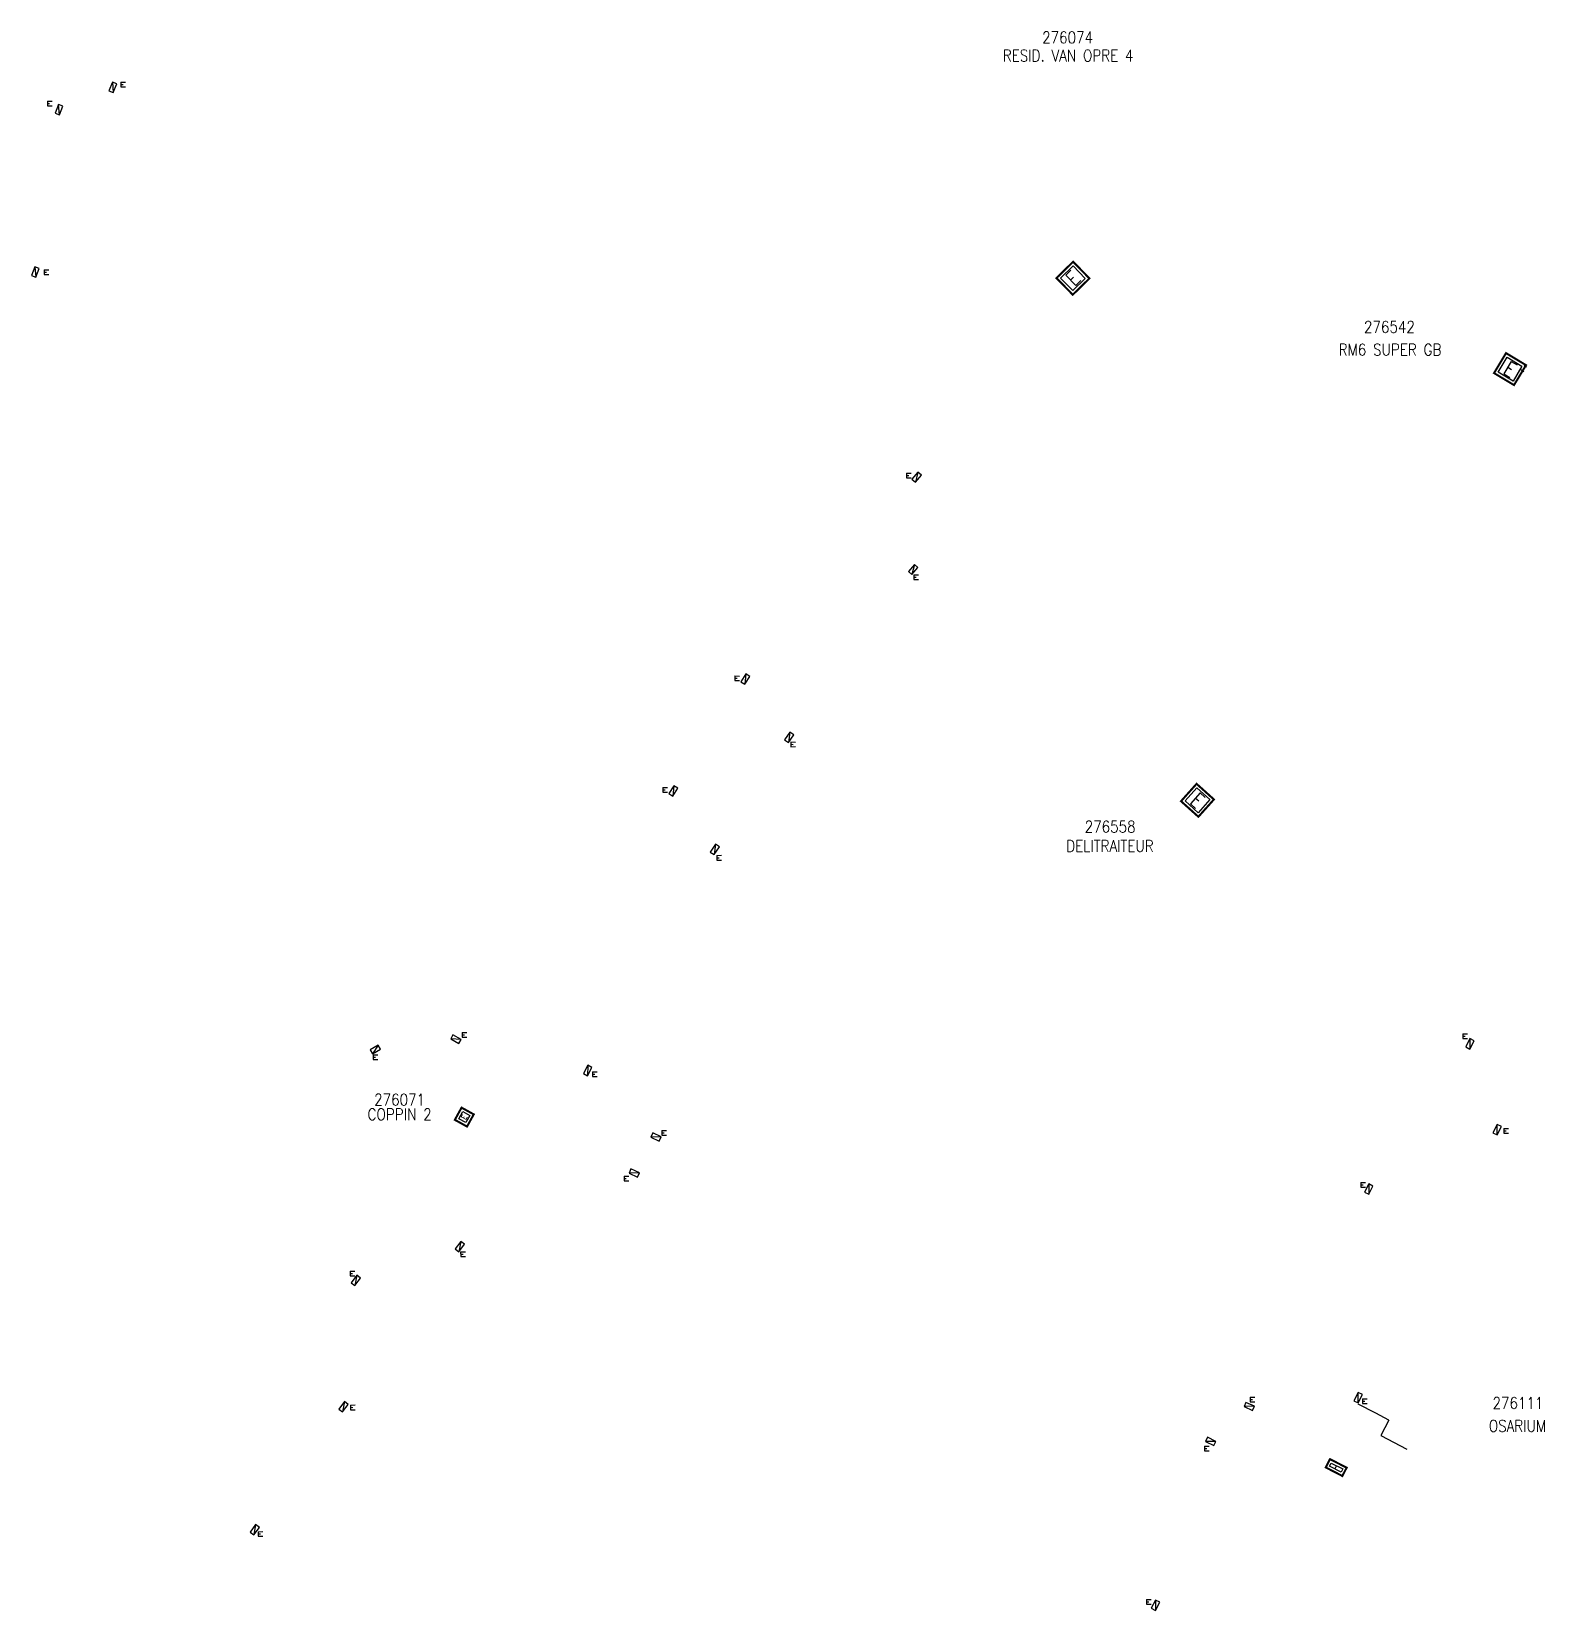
# Model space of a CAD drawing. Header units: millimetres. Extents: x 185009 to 186000, y 127000 to 127985.
# Drawn here: x 185458.6 to 185718.3, y 127275.9 to 127546.9 of the extents above; entities that cross this region are included whole.
import ezdxf
from ezdxf.enums import TextEntityAlignment as Align

# ---------------------------------------------------------------- set-up
doc = ezdxf.new("R2010")
doc.units = ezdxf.units.MM
doc.layers.get('0').update_dxf_attribs({"linetype": 'CONTINUOUS'})
for name, color, linetype in [('M_200', 7, 'CONTINUOUS'), ('W0100', 7, 'CONTINUOUS'), ('W0430', 7, 'CONTINUOUS')]:
    doc.layers.add(name, color=color, linetype=linetype)
doc.styles.add('M_ROMANS', font='ROMANS.shx', dxfattribs={"width": 0.75})
doc.styles.get("Standard").update_dxf_attribs({"font": 'romans.shx', "width": 0.85})

# ---------------------------------------------------------------- blocks, each defined once
blk = doc.blocks.new('*U10')
at = {"layer": 'M_200', "color": 0, "linetype": 'Continuous', "const_width": 0.35, "flags": 128}
blk.add_lwpolyline([(0.06, 5.66), (2.86, 2.8), (0, 0), (-2.8, 2.86)], close=True, dxfattribs=at)
at = {"layer": 'M_200', "color": 0, "linetype": 'Continuous'}
blk.add_lwpolyline([(-2.09, 2.85), (0.05, 4.95), (2.15, 2.81), (0.01, 0.71)], close=True, dxfattribs=at)
at = {"layer": 'M_200', "insert": (0.03, 2.83), "char_height": 2.5, "width": 4, "attachment_point": 5, "rotation": 44.4234}
blk.add_mtext('E', dxfattribs=at)
at = {"layer": 'M_200', "color": 0, "linetype": 'Continuous', "width": 0.85}
for tag, p in [('NUM', (2, 17.06)), ('NOM', (2, 10.65))]:
    blk.add_attdef(tag, text='', height=4, dxfattribs=at).set_placement(p, align=Align.MIDDLE)
at = {"layer": 'M_200', "color": 0, "linetype": 'Continuous', "style": 'M_ROMANS', "width": 0.75, "flags": 3}
for tag, p in [('DEF_LEG', (1.87, -2.99)), ('DEF_COUP', (1.87, -5.49)), ('DEF_TYPE', (1.87, -7.99))]:
    blk.add_attdef(tag, text='', height=1.2, dxfattribs=at).set_placement(p, align=Align.MIDDLE)
blk = doc.blocks.new('*U11')
at = {"layer": 'M_200', "color": 0, "linetype": 'Continuous', "const_width": 0.35, "flags": 128}
blk.add_lwpolyline([(5.49, 1.36), (3.43, -2.06), (0, 0), (2.06, 3.43)], close=True, dxfattribs=at)
at = {"layer": 'M_200', "color": 0, "linetype": 'Continuous'}
blk.add_lwpolyline([(2.23, 2.74), (4.8, 1.19), (3.26, -1.38), (0.69, 0.17)], close=True, dxfattribs=at)
at = {"layer": 'M_200', "insert": (2.75, 0.68), "char_height": 2.5, "width": 4, "attachment_point": 5, "rotation": 328.9398}
blk.add_mtext('E', dxfattribs=at)
at = {"layer": 'M_200', "color": 0, "linetype": 'Continuous', "width": 0.85}
for tag, p in [('NUM', (2, 17.06)), ('NOM', (2, 10.65))]:
    blk.add_attdef(tag, text='', height=4, dxfattribs=at).set_placement(p, align=Align.MIDDLE)
at = {"layer": 'M_200', "color": 0, "linetype": 'Continuous', "style": 'M_ROMANS', "width": 0.75, "flags": 3}
for tag, p in [('DEF_LEG', (1.87, -2.99)), ('DEF_COUP', (1.87, -5.49)), ('DEF_TYPE', (1.87, -7.99))]:
    blk.add_attdef(tag, text='', height=1.2, dxfattribs=at).set_placement(p, align=Align.MIDDLE)
blk = doc.blocks.new('*U13')
at = {"layer": 'M_200', "color": 0, "linetype": 'Continuous', "const_width": 0.35, "flags": 128}
blk.add_lwpolyline([(5.65, 0.3), (2.98, -2.67), (0, 0), (2.67, 2.98)], close=True, dxfattribs=at)
at = {"layer": 'M_200', "color": 0, "linetype": 'Continuous'}
blk.add_lwpolyline([(2.71, 2.27), (4.94, 0.27), (2.94, -1.97), (0.71, 0.04)], close=True, dxfattribs=at)
at = {"layer": 'M_200', "insert": (2.82, 0.15), "char_height": 2.5, "width": 4, "attachment_point": 5, "rotation": 318.0874}
blk.add_mtext('E', dxfattribs=at)
at = {"layer": 'M_200', "color": 0, "linetype": 'Continuous', "width": 0.85}
for tag, p in [('NUM', (2, 17.06)), ('NOM', (2, 10.65))]:
    blk.add_attdef(tag, text='', height=4, dxfattribs=at).set_placement(p, align=Align.MIDDLE)
at = {"layer": 'M_200', "color": 0, "linetype": 'Continuous', "style": 'M_ROMANS', "width": 0.75, "flags": 3}
for tag, p in [('DEF_LEG', (1.87, -2.99)), ('DEF_COUP', (1.87, -5.49)), ('DEF_TYPE', (1.87, -7.99))]:
    blk.add_attdef(tag, text='', height=1.2, dxfattribs=at).set_placement(p, align=Align.MIDDLE)
blk = doc.blocks.new('*U45')
at = {"layer": 'M_200', "color": 0, "linetype": 'Continuous', "const_width": 0.35, "flags": 128}
blk.add_lwpolyline([(3.21, 1.6), (3.21, 0), (0, 0), (0, 1.6)], close=True, dxfattribs=at)
at = {"layer": 'M_200', "color": 0, "linetype": 'Continuous'}
blk.add_lwpolyline([(0.5, 1.1), (2.71, 1.1), (2.71, 0.5), (0.5, 0.5)], close=True, dxfattribs=at)
at = {"layer": 'M_200', "insert": (1.54, 0.83), "char_height": 0.249, "width": 0.1864, "attachment_point": 5}
blk.add_mtext('E', dxfattribs=at)
at = {"layer": 'M_200', "color": 0, "linetype": 'Continuous', "width": 0.85}
for tag, p in [('NUM', (2, 17.06)), ('NOM', (2, 10.65))]:
    blk.add_attdef(tag, text='', height=4, dxfattribs=at).set_placement(p, align=Align.MIDDLE)
at = {"layer": 'M_200', "color": 0, "linetype": 'Continuous', "style": 'M_ROMANS', "width": 0.75, "flags": 3}
for tag, p in [('DEF_LEG', (1.87, -2.99)), ('DEF_COUP', (1.87, -5.49)), ('DEF_TYPE', (1.87, -7.99))]:
    blk.add_attdef(tag, text='', height=1.2, dxfattribs=at).set_placement(p, align=Align.MIDDLE)
blk = doc.blocks.new('*U48')
at = {"flags": 128}
for points in [[(-0.71, 1.33), (-1.08, 2.03)], [(0.8, 0.8), (-0.8, 0.8)], [(-0.8, 0.8), (-0.8, 0)], [(0.8, 0.8), (-0.8, 0)], [(-0.8, 0), (0.8, 0)], [(-0.71, 1.33), (0, 1.7)], [(-0.35, 1.51), (-0.54, 1.87)], [(0, 1.7), (-0.37, 2.41)], [(0.8, 0), (0.8, 0.8)]]:
    blk.add_lwpolyline(points, dxfattribs=at)
blk = doc.blocks.new('*U47')
at = {"flags": 128}
for points in [[(0.8, 0.8), (-0.8, 0.8)], [(-0.8, 0.8), (-0.8, 0)], [(0.8, 0.8), (-0.8, 0)], [(-0.8, 0), (0.8, 0)], [(-0.17, 1.16), (-0.54, 1.87)], [(-0.17, 1.16), (0.54, 1.53)], [(0.18, 1.35), (0, 1.7)], [(0.54, 1.53), (0.17, 2.24)], [(0.8, 0), (0.8, 0.8)]]:
    blk.add_lwpolyline(points, dxfattribs=at)
blk = doc.blocks.new('*U46')
at = {"flags": 128}
for points in [[(0.8, 0.8), (-0.8, 0.8)], [(-0.8, 0.8), (-0.8, 0)], [(0.8, 0.8), (-0.8, 0)], [(-0.8, 0), (0.8, 0)], [(0.38, 2.13), (-0.33, 1.76)], [(-0.33, 1.76), (0.04, 1.05)], [(0.02, 1.94), (0.21, 1.59)], [(0.38, 2.13), (0.74, 1.42)], [(0.8, 0), (0.8, 0.8)]]:
    blk.add_lwpolyline(points, dxfattribs=at)
blk = doc.blocks.new('*U49')
at = {"flags": 128}
for points in [[(0.8, 0.8), (-0.8, 0.8)], [(-0.8, 0.8), (-0.8, 0)], [(0.8, 0.8), (-0.8, 0)], [(-0.8, 0), (0.8, 0)], [(0.98, 2.25), (0.27, 1.88)], [(0.27, 1.88), (0.63, 1.17)], [(0.62, 2.06), (0.8, 1.71)], [(0.8, 0), (0.8, 0.8)], [(0.98, 2.25), (1.34, 1.54)]]:
    blk.add_lwpolyline(points, dxfattribs=at)
blk = doc.blocks.new('*U50')
at = {"flags": 128}
for points in [[(0.8, 0.8), (-0.8, 0.8)], [(-0.8, 0.8), (-0.8, 0)], [(0.8, 0.8), (-0.8, 0)], [(-0.8, 0), (0.8, 0)], [(-0.53, 1.9), (0.2, 2.23)], [(-0.53, 1.9), (-0.2, 1.17)], [(-0.36, 1.53), (0, 1.7)], [(-0.2, 1.17), (0.53, 1.5)], [(0.8, 0), (0.8, 0.8)]]:
    blk.add_lwpolyline(points, dxfattribs=at)
blk = doc.blocks.new('*U51')
at = {"flags": 128}
for points in [[(0.8, 0.8), (-0.8, 0.8)], [(-0.8, 0.8), (-0.8, 0)], [(0.8, 0.8), (-0.8, 0)], [(-0.8, 0), (0.8, 0)], [(0.8, 0), (0.8, 0.8)], [(-0.59, -0.81), (0.12, -0.45)], [(-0.59, -0.81), (-0.23, -1.53)], [(-0.41, -1.17), (-0.06, -0.99)], [(-0.23, -1.53), (0.48, -1.16)]]:
    blk.add_lwpolyline(points, dxfattribs=at)
blk = doc.blocks.new('*U52')
at = {"flags": 128}
for points in [[(0.8, 0.8), (-0.8, 0.8)], [(-0.8, 0.8), (-0.8, 0)], [(0.8, 0.8), (-0.8, 0)], [(-0.8, 0), (0.8, 0)], [(0.17, 2.24), (-0.54, 1.87)], [(-0.54, 1.87), (-0.17, 1.16)], [(-0.18, 2.06), (0, 1.7)], [(0.17, 2.24), (0.54, 1.53)], [(0.8, 0), (0.8, 0.8)]]:
    blk.add_lwpolyline(points, dxfattribs=at)
blk = doc.blocks.new('*U77')
at = {"flags": 128}
for points in [[(0.8, 0.8), (-0.8, 0.8)], [(-0.8, 0.8), (-0.8, 0)], [(0.8, 0.8), (-0.8, 0)], [(-0.8, 0), (0.8, 0)], [(0.8, 0), (0.8, 0.8)], [(-0.66, -1.96), (-0.94, -1.21)], [(-0.66, -1.96), (0.09, -1.68)], [(-0.28, -1.82), (-0.42, -1.45)], [(0.09, -1.68), (-0.19, -0.93)]]:
    blk.add_lwpolyline(points, dxfattribs=at)
blk = doc.blocks.new('*U81')
at = {"flags": 128}
for points in [[(0.8, 0.8), (-0.8, 0.8)], [(-0.8, 0.8), (-0.8, 0)], [(0.8, 0.8), (-0.8, 0)], [(-0.8, 0), (0.8, 0)], [(0.8, 0), (0.8, 0.8)], [(0.89, -0.84), (0.15, -1.13)], [(0.15, -1.13), (0.44, -1.88)], [(0.52, -0.99), (0.67, -1.36)], [(0.89, -0.84), (1.18, -1.59)]]:
    blk.add_lwpolyline(points, dxfattribs=at)
blk = doc.blocks.new('*U82')
at = {"flags": 128}
for points in [[(0.8, 0.8), (-0.8, 0.8)], [(-0.8, 0.8), (-0.8, 0)], [(0.8, 0.8), (-0.8, 0)], [(-0.8, 0), (0.8, 0)], [(0.8, 0), (0.8, 0.8)], [(1.33, -0.52), (0.59, -0.82)], [(0.59, -0.82), (0.89, -1.56)], [(0.96, -0.67), (1.11, -1.04)], [(1.33, -0.52), (1.63, -1.26)]]:
    blk.add_lwpolyline(points, dxfattribs=at)
blk = doc.blocks.new('*U150')
at = {"layer": 'M_200', "color": 0, "linetype": 'Continuous', "const_width": 0.35, "flags": 128}
blk.add_lwpolyline([(2.39, 2.39), (2.39, 0), (0, 0), (0, 2.39)], close=True, dxfattribs=at)
at = {"layer": 'M_200', "color": 0, "linetype": 'Continuous'}
blk.add_lwpolyline([(0.5, 1.89), (1.89, 1.89), (1.89, 0.5), (0.5, 0.5)], close=True, dxfattribs=at)
at = {"layer": 'M_200', "insert": (1.16, 1.21), "char_height": 0.966, "width": 0.9301, "attachment_point": 5}
blk.add_mtext('E', dxfattribs=at)
at = {"layer": 'M_200', "color": 0, "linetype": 'Continuous', "width": 0.85}
for tag, p in [('NUM', (2, 17.06)), ('NOM', (2, 10.65))]:
    blk.add_attdef(tag, text='', height=4, dxfattribs=at).set_placement(p, align=Align.MIDDLE)
at = {"layer": 'M_200', "color": 0, "linetype": 'Continuous', "style": 'M_ROMANS', "width": 0.75, "flags": 3}
for tag, p in [('DEF_LEG', (1.87, -2.99)), ('DEF_COUP', (1.87, -5.49)), ('DEF_TYPE', (1.87, -7.99))]:
    blk.add_attdef(tag, text='', height=1.2, dxfattribs=at).set_placement(p, align=Align.MIDDLE)
blk = doc.blocks.new('*U164')
at = {"flags": 128}
for points in [[(-0.58, 2.14), (-1.19, 1.63)], [(-1.19, 1.63), (-0.67, 1.01)], [(-0.88, 1.88), (-0.62, 1.58)], [(0.8, 0.8), (-0.8, 0.8)], [(-0.8, 0.8), (-0.8, 0)], [(0.8, 0.8), (-0.8, 0)], [(-0.8, 0), (0.8, 0)], [(-0.58, 2.14), (-0.06, 1.53)], [(0.8, 0), (0.8, 0.8)]]:
    blk.add_lwpolyline(points, dxfattribs=at)
blk = doc.blocks.new('*U152')
at = {"flags": 128}
for points in [[(0.8, 0.8), (-0.8, 0.8)], [(-0.8, 0.8), (-0.8, 0)], [(0.8, 0.8), (-0.8, 0)], [(-0.8, 0), (0.8, 0)], [(0.73, 2.1), (0.08, 1.63)], [(0.08, 1.63), (0.55, 0.98)], [(0.4, 1.86), (0.64, 1.54)], [(0.73, 2.1), (1.2, 1.46)], [(0.8, 0), (0.8, 0.8)]]:
    blk.add_lwpolyline(points, dxfattribs=at)
blk = doc.blocks.new('*U153')
at = {"flags": 128}
for points in [[(0.8, 0.8), (-0.8, 0.8)], [(-0.8, 0.8), (-0.8, 0)], [(0.8, 0.8), (-0.8, 0)], [(-0.8, 0), (0.8, 0)], [(0.8, 0), (0.8, 0.8)], [(0.08, -0.26), (-0.56, -0.73)], [(-0.56, -0.73), (-0.08, -1.37)], [(-0.24, -0.49), (0, -0.81)], [(0.08, -0.26), (0.56, -0.9)]]:
    blk.add_lwpolyline(points, dxfattribs=at)
blk = doc.blocks.new('*U154')
at = {"flags": 128}
for points in [[(0.8, 0.8), (-0.8, 0.8)], [(-0.8, 0.8), (-0.8, 0)], [(0.8, 0.8), (-0.8, 0)], [(-0.8, 0), (0.8, 0)], [(0.8, 0), (0.8, 0.8)], [(0.95, -0.38), (0.3, -0.85)], [(0.3, -0.85), (0.77, -1.49)], [(0.63, -0.61), (0.86, -0.94)], [(0.95, -0.38), (1.42, -1.02)]]:
    blk.add_lwpolyline(points, dxfattribs=at)
blk = doc.blocks.new('*U155')
at = {"flags": 128}
for points in [[(0.8, 0.8), (-0.8, 0.8)], [(-0.8, 0.8), (-0.8, 0)], [(0.8, 0.8), (-0.8, 0)], [(-0.8, 0), (0.8, 0)], [(0.8, 0), (0.8, 0.8)], [(-0.65, -0.25), (-1.29, -0.72)], [(-1.29, -0.72), (-0.82, -1.37)], [(-0.97, -0.49), (-0.73, -0.81)], [(-0.65, -0.25), (-0.17, -0.9)]]:
    blk.add_lwpolyline(points, dxfattribs=at)
blk = doc.blocks.new('*U156')
at = {"flags": 128}
for points in [[(0.8, 0.8), (-0.8, 0.8)], [(-0.8, 0.8), (-0.8, 0)], [(0.8, 0.8), (-0.8, 0)], [(-0.8, 0), (0.8, 0)], [(0.8, 0), (0.8, 0.8)], [(-1.38, -0.81), (-0.65, -0.48)], [(-1.38, -0.81), (-1.04, -1.54)], [(-1.21, -1.17), (-0.85, -1.01)], [(-1.04, -1.54), (-0.32, -1.2)]]:
    blk.add_lwpolyline(points, dxfattribs=at)
blk = doc.blocks.new('*U157')
at = {"flags": 128}
for points in [[(0.8, 0.8), (-0.8, 0.8)], [(-0.8, 0.8), (-0.8, 0)], [(0.8, 0.8), (-0.8, 0)], [(-0.8, 0), (0.8, 0)], [(0.49, 1.82), (1.21, 2.16)], [(0.49, 1.82), (0.82, 1.09)], [(0.66, 1.46), (1.02, 1.63)], [(0.8, 0), (0.8, 0.8)], [(0.82, 1.09), (1.55, 1.43)]]:
    blk.add_lwpolyline(points, dxfattribs=at)
blk = doc.blocks.new('*U158')
at = {"flags": 128}
for points in [[(0.8, 0.8), (-0.8, 0.8)], [(-0.8, 0.8), (-0.8, 0)], [(0.8, 0.8), (-0.8, 0)], [(-0.8, 0), (0.8, 0)], [(0.8, 0), (0.8, 0.8)], [(-0.79, -0.2), (-1.18, -0.9)], [(-1.18, -0.9), (-0.49, -1.29)], [(-0.98, -0.55), (-0.64, -0.75)], [(-0.79, -0.2), (-0.09, -0.6)]]:
    blk.add_lwpolyline(points, dxfattribs=at)
blk = doc.blocks.new('*U159')
at = {"flags": 128}
for points in [[(0.8, 0.8), (-0.8, 0.8)], [(-0.8, 0.8), (-0.8, 0)], [(0.8, 0.8), (-0.8, 0)], [(-0.8, 0), (0.8, 0)], [(0.4, 1.92), (1.11, 2.3)], [(0.4, 1.92), (0.79, 1.22)], [(0.59, 1.57), (0.95, 1.76)], [(0.79, 1.22), (1.49, 1.6)], [(0.8, 0), (0.8, 0.8)]]:
    blk.add_lwpolyline(points, dxfattribs=at)
blk = doc.blocks.new('*U160')
at = {"flags": 128}
for points in [[(0.8, 0.8), (-0.8, 0.8)], [(-0.8, 0.8), (-0.8, 0)], [(0.8, 0.8), (-0.8, 0)], [(-0.8, 0), (0.8, 0)], [(0.8, 0), (0.8, 0.8)], [(0.16, -0.45), (-0.54, -0.83)], [(-0.54, -0.83), (-0.16, -1.53)], [(-0.19, -0.64), (0, -0.99)], [(0.16, -0.45), (0.54, -1.16)]]:
    blk.add_lwpolyline(points, dxfattribs=at)
blk = doc.blocks.new('*U161')
at = {"flags": 128}
for points in [[(0.8, 0.8), (-0.8, 0.8)], [(-0.8, 0.8), (-0.8, 0)], [(0.8, 0.8), (-0.8, 0)], [(-0.8, 0), (0.8, 0)], [(0.8, 0), (0.8, 0.8)], [(-0.66, -0.44), (-1.33, -0.88)], [(-1.33, -0.88), (-0.89, -1.55)], [(-1, -0.66), (-0.78, -0.99)], [(-0.66, -0.44), (-0.22, -1.1)]]:
    blk.add_lwpolyline(points, dxfattribs=at)
blk = doc.blocks.new('*U162')
at = {"flags": 128}
for points in [[(0.8, 0.8), (-0.8, 0.8)], [(-0.8, 0.8), (-0.8, 0)], [(0.8, 0.8), (-0.8, 0)], [(-0.8, 0), (0.8, 0)], [(0.8, 0), (0.8, 0.8)], [(-0.52, -0.26), (-1.19, -0.71)], [(-1.19, -0.71), (-0.74, -1.37)], [(-0.85, -0.48), (-0.63, -0.82)], [(-0.52, -0.26), (-0.08, -0.93)]]:
    blk.add_lwpolyline(points, dxfattribs=at)
blk = doc.blocks.new('*U163')
at = {"flags": 128}
for points in [[(0.8, 0.8), (-0.8, 0.8)], [(-0.8, 0.8), (-0.8, 0)], [(0.8, 0.8), (-0.8, 0)], [(-0.8, 0), (0.8, 0)], [(0.8, 0), (0.8, 0.8)], [(-0.63, -0.26), (-1.25, -0.77)], [(-1.25, -0.77), (-0.73, -1.38)], [(-0.94, -0.51), (-0.68, -0.82)], [(-0.63, -0.26), (-0.12, -0.87)]]:
    blk.add_lwpolyline(points, dxfattribs=at)
blk = doc.blocks.new('*U165')
at = {"flags": 128}
for points in [[(-0.5, 2.23), (-1.18, 1.8)], [(-1.18, 1.8), (-0.75, 1.12)], [(-0.84, 2.01), (-0.62, 1.68)], [(0.8, 0.8), (-0.8, 0.8)], [(-0.8, 0.8), (-0.8, 0)], [(0.8, 0.8), (-0.8, 0)], [(-0.8, 0), (0.8, 0)], [(-0.5, 2.23), (-0.07, 1.55)], [(0.8, 0), (0.8, 0.8)]]:
    blk.add_lwpolyline(points, dxfattribs=at)
blk = doc.blocks.new('*U166')
at = {"flags": 128}
for points in [[(-0.53, 2.18), (-1.2, 1.75)], [(-1.2, 1.75), (-0.77, 1.08)], [(-0.87, 1.96), (-0.65, 1.63)], [(0.8, 0.8), (-0.8, 0.8)], [(-0.8, 0.8), (-0.8, 0)], [(0.8, 0.8), (-0.8, 0)], [(-0.8, 0), (0.8, 0)], [(-0.53, 2.18), (-0.1, 1.51)], [(0.8, 0), (0.8, 0.8)]]:
    blk.add_lwpolyline(points, dxfattribs=at)

msp = doc.modelspace()

# ---------------------------------------------------------------- linework, layer by layer
at = {"layer": 'M_200', "color": 252, "flags": 128}
for points in [[(185714.27, 127488.89), (185714.78, 127488.54)], [(185714.84, 127489.59), (185715.24, 127489.31)]]:
    msp.add_lwpolyline(points, dxfattribs=at)
at = {"layer": 'W0100', "color": 252, "flags": 128}
for points in [[(185691.63, 127308.52), (185689.35, 127309.71), (185686.33, 127311.28)], [(185691.63, 127308.52), (185690.25, 127305.86), (185694.68, 127303.56)]]:
    msp.add_lwpolyline(points, dxfattribs=at)

# ---------------------------------------------------------------- block references
at = {"layer": 'M_200'}
ref = msp.add_blockref('*U10', (185637.35, 127501.71), dxfattribs=at)
ref.add_attrib('NUM', '276074', dxfattribs={"color": 0, "linetype": 'Continuous', "height": 2, "width": 0.85}).set_placement((185636.46, 127545.88), align=Align.MIDDLE)
ref.add_attrib('NOM', 'RESID. VAN OPRE 4', dxfattribs={"color": 0, "linetype": 'Continuous', "height": 2, "width": 0.85}).set_placement((185636.55, 127542.76), align=Align.MIDDLE)
ref = msp.add_blockref('*U11', (185709.66, 127488.26), dxfattribs=at)
ref.add_attrib('NUM', '276542', dxfattribs={"color": 0, "linetype": 'Continuous', "height": 2, "width": 0.85}).set_placement((185691.7, 127496.19), align=Align.MIDDLE)
ref.add_attrib('NOM', 'RM6 SUPER GB', dxfattribs={"color": 0, "linetype": 'Continuous', "height": 2, "width": 0.85}).set_placement((185691.81, 127492.28), align=Align.MIDDLE)
ref = msp.add_blockref('*U13', (185655.93, 127414.77), dxfattribs=at)
ref.add_attrib('NUM', '276558', dxfattribs={"color": 0, "linetype": 'Continuous', "height": 2, "width": 0.85}).set_placement((185643.76, 127410.39), align=Align.MIDDLE)
ref.add_attrib('NOM', 'DELITRAITEUR', dxfattribs={"color": 0, "linetype": 'Continuous', "height": 2, "width": 0.85}).set_placement((185643.73, 127407.08), align=Align.MIDDLE)
ref = msp.add_blockref('*U150', (185533.37, 127358.92), dxfattribs=dict(at, rotation=61.0638507473024))
ref.add_attrib('NUM', '276071', dxfattribs={"color": 0, "linetype": 'Continuous', "height": 2, "width": 0.85}).set_placement((185521.8, 127363.53), align=Align.MIDDLE)
ref.add_attrib('NOM', 'COPPIN 2', dxfattribs={"color": 0, "linetype": 'Continuous', "height": 2, "width": 0.85}).set_placement((185521.8, 127361.01), align=Align.MIDDLE)
ref = msp.add_blockref('*U45', (185680.77, 127300.41), dxfattribs=dict(at, rotation=332.7754429330395))
ref.add_attrib('NUM', '276111', dxfattribs={"color": 0, "linetype": 'Continuous', "height": 2, "width": 0.85}).set_placement((185713.77, 127311.46), align=Align.MIDDLE)
ref.add_attrib('NOM', 'OSARIUM', dxfattribs={"color": 0, "linetype": 'Continuous', "height": 2, "width": 0.85}).set_placement((185713.68, 127307.54), align=Align.MIDDLE)
at = {"layer": 'W0430'}
for name, p, rotation in [('*U82', (185472.95, 127537.17), 67.99917341213208), ('*U77', (185462.94, 127533.62), 249.5340823212319), ('*U81', (185459.66, 127505.45), 68.50415230889584), ('*U163', (185610.26, 127454.27), 49.80903701240915), ('*U166', (185581.48, 127435.52), 56.911475122002), ('*U162', (185589, 127425.51), 56.29951032228092), ('*U165', (185569.12, 127416.33), 57.5901895945992), ('*U161', (185576.24, 127406.27), 56.37285532834439), ('*U159', (185531.28, 127373.57), 331.4253049823338), ('*U49', (185705.87, 127372.94), 62.53278096623049), ('*U158', (185517.83, 127371.81), 29.68804682047303), ('*U160', (185554.43, 127368.36), 61.8991646084264), ('*U157', (185565.63, 127356.77), 335.2259648127661), ('*U48', (185709.84, 127358.58), 242.7899213700873), ('*U156', (185561.91, 127350.58), 335.4152168509655), ('*U46', (185688.51, 127348), 62.68612648416105), ('*U155', (185532.46, 127338.08), 53.87676956104628), ('*U152', (185514.6, 127332.27), 53.70991746743304), ('*U154', (185512.49, 127310.58), 53.83646468967235), ('*U50', (185667.47, 127310.52), 335.5056185159161), ('*U47', (185685.98, 127312.56), 242.5515523257381), ('*U51', (185660.85, 127304.52), 333.2510539769979), ('*U153', (185497.25, 127289.47), 53.50789281397917), ('*U52', (185651.9, 127276.57), 62.84683280263745)]:
    msp.add_blockref(name, p, dxfattribs=dict(at, rotation=rotation))
at = {"layer": 'W0430', "ltscale": 0.5, "rotation": 49.90121899585182}
msp.add_blockref('*U164', (185610.84, 127470.13), dxfattribs=at)

doc.saveas('drawing.dxf')
